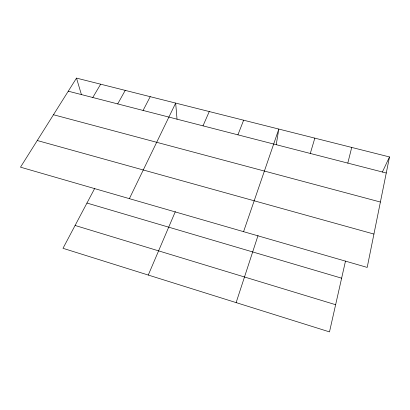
<?xml version="1.0" encoding="UTF-8"?>
<svg xmlns="http://www.w3.org/2000/svg" width="410" height="410" viewBox="0 0 410 410"><rect width="100%" height="100%" fill="white"/><g stroke="black" fill="none" stroke-linecap="round" stroke-linejoin="round"><path stroke-width="0.61" d="M276.232 144.658L278.815 129.068L243.571 231.671M389.5 156.948L367.196 267.412L20.5 167.172L76.501 78.11L389.5 156.948L382.351 172.087M345.492 261.073L329.491 331.89L62.996 248.311L94.669 188.487M347.808 163.108L351.718 147.431M310.293 153.458L314.834 138.139M236.129 302.611L258.034 235.519M237.918 134.839L243.632 120.207M148.271 275.054L175.337 211.616M203.001 125.855L209.264 111.551M129.381 198.655L175.67 103.089L177.033 119.207M143.07 110.439L150.229 96.683M117.701 103.914L125.229 90.385M92.773 97.498L100.66 84.199M68.275 91.199L386.261 172.999M53.469 114.738L380.398 202.033M37.259 140.522L373.93 234.059M86.956 203.052L341.627 278.18M75.097 225.464L335.631 304.712M76.501 78.11L81.436 94.674"/></g></svg>
